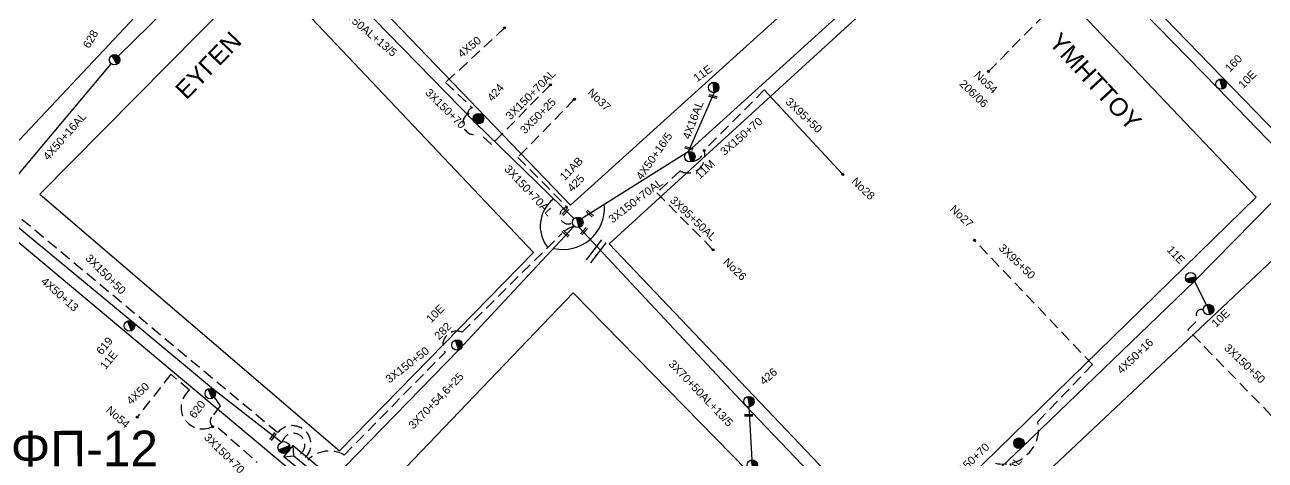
# Model space of a CAD drawing. Header units: millimetres. Extents: x 745 to 5694, y 762 to 3401.
# Drawn here: x 2179.9 to 2458.9, y 1570.1 to 1668.1 of the extents above; entities that cross this region are included whole.
import ezdxf

# ---------------------------------------------------------------- set-up
doc = ezdxf.new("R2010")
doc.units = ezdxf.units.MM
doc.linetypes.add('DASHED', pattern=[19.05, 12.7, -6.35])
for name, color, linetype in [('Άγνωστα', 7, 'Continuous'), ('Γυμνά εναέρια ΧΤ (3Φ)   4x16AL', 7, 'Continuous'), ('Γυμνά εναέρια ΧΤ και ΦΟΠ (3Φ)   4x50+16AL', 7, 'Continuous'), ('Επιγραφές - Σχήματα', 7, 'Continuous'), ('Καλώδια ΧΤ   3x150+70AL', 7, 'DASHED'), ('Μηχανική τομή', 7, 'Continuous'), ('Στύλος Ξύλινος', 7, 'Continuous'), ('Στύλος Ξύλινος @ 1', 7, 'Continuous'), ('Στύλος ΦΜ', 7, 'Continuous'), ('Στύλος ΦΜ @ 1', 7, 'Continuous'), ('Συνδέσεις', 7, 'Continuous'), ('Τομή', 7, 'Continuous'), ('Υποσταθμός εναέριος 2 στύλων', 7, 'Continuous'), ('Υποσταθμός πόλεως', 7, 'Continuous'), ('Υπόβαθρο ΔΕΗ', 7, 'Continuous')]:
    doc.layers.add(name, color=color, linetype=linetype)
doc.styles.add('arial', font='ARIAL.TTF')
doc.styles.get("Standard").update_dxf_attribs({"font": 'ARIAL.TTF'})
doc.linetypes.add('SYN_LINE', pattern='A,0.5,-0.0001,["/\\/\\/\\/",Standard,S=0.1,R=0,X=0,Y=-0.05],-0.25', length=0.7501)

# ---------------------------------------------------------------- blocks, each defined once
blk = doc.blocks.new('ΥΠΑΡΧΩΝ ΤΣΙΜΕΝΤΕΝΙΟΣ ΣΤΥΛΟΣ')
at = {"layer": 'Στύλος ΦΜ'}
blk.add_hatch(color=256, dxfattribs=at).paths.add_polyline_path([(-1.29, -2.28, 0.574793), (2.62, 0, 0.268822), (1.3, 2.27)])
blk.add_line((-1.29, -2.28), (1.3, 2.27), dxfattribs=at)
blk.add_circle((0, 0), 2.62, dxfattribs=at)
at = {"layer": 'Στύλος ΦΜ', "flags": 4}
for tag, p in [('ΤΥΠΟΣ', (-4.91, 3.03)), ('ΑΡΙΘΜΟΣ', (-4.68, 8.05))]:
    blk.add_attdef(tag, p, '', height=4, dxfattribs=at)
blk = doc.blocks.new('ΥΠΑΡΧΩΝ ΞΥΛΙΝΟΣ ΣΤΥΛΟΣ')
at = {"layer": 'Στύλος Ξύλινος'}
h = blk.add_hatch(color=7, dxfattribs=at)
h.paths.add_polyline_path([(-2.62, 0, 0.270008), (-1.29, -2.28), (1.3, 2.27, 0.576266)])
h.paths.add_polyline_path([(-1.29, -2.28, 0.574793), (2.62, 0, 0.268822), (1.3, 2.27)])
at = {"layer": 'Στύλος Ξύλινος', "color": 7}
blk.add_line((-1.29, -2.28), (1.3, 2.27), dxfattribs=at)
blk.add_circle((0, 0), 2.62, dxfattribs=at)
at = {"layer": 'Στύλος Ξύλινος', "flags": 4}
for tag, p in [('ΑΡΙΘΜΟΣ', (-4.91, 8.6)), ('ΤΥΠΟΣ', (-4.85, 3.39))]:
    blk.add_attdef(tag, p, '', height=4, dxfattribs=at)
blk = doc.blocks.new('ΥΠΟΣΤΑΘΜΟΣ ΕΝΑΕΡΙΟΣ ΕΠΙ 2 ΣΤΥΛΩΝ')
at = {"layer": 'Υποσταθμός εναέριος 2 στύλων', "linetype": 'Continuous'}
for points in [[(-11.97, -2.11, 0.574793), (-8.45, -0.07, 0.268822), (-9.64, 1.98)], [(9.68, -2.15, 0.574793), (13.19, -0.1, 0.268822), (12.01, 1.95)]]:
    blk.add_hatch(color=256, dxfattribs=at).paths.add_polyline_path(points)
for p, q in [((-11.97, -2.11), (-9.64, 1.98)), ((9.68, -2.15), (12.01, 1.95))]:
    blk.add_line(p, q, dxfattribs=at)
for centre in [(-10.81, -0.07), (10.84, -0.1)]:
    blk.add_circle(centre, 2.36, dxfattribs=at)
at = {"layer": 'Υποσταθμός πόλεως', "linetype": 'Continuous', "ltscale": 40}
blk.add_lwpolyline([(-8.57, 2.82), (8.57, 2.82), (8.57, -2.82), (-8.57, -2.82)], close=True, dxfattribs=at)
for points in [[(-5.75, 0), (-8.57, 2.82)], [(-8.57, -2.82), (-5.75, 0)], [(-5.75, 0), (5.75, 0)], [(5.75, 0), (8.57, 2.82)], [(8.57, -2.82), (5.75, 0)]]:
    blk.add_lwpolyline(points, dxfattribs=at)
at = {"layer": 'Υποσταθμός εναέριος 2 στύλων', "ltscale": 40, "flags": 1}
for tag, p in [('ΜΕΤΑΣΧΗΜΑΤΙΣΜΟΣ', (14.09, 2.51)), ('ΙΣΧΥΣ', (14.07, -0.28)), ('ΑΡΙΘΜΟΣ', (14.19, -3))]:
    blk.add_attdef(tag, p, '', height=1.8, dxfattribs=at)
blk = doc.blocks.new('_ΣΥΝΔΕΣΗ')
at = {"layer": 'Συνδέσεις', "linetype": 'SYN_LINE', "ltscale": 40}
blk.add_hatch(color=256, dxfattribs=at).paths.add_polyline_path([(0.5, -0.01, 1), (-0.5, -0.01, 1)])
at = {"layer": 'Συνδέσεις'}
blk.add_circle((0, -0.01), 0.5, dxfattribs=at)
blk = doc.blocks.new('ΜΗΧΑΝΙΚΗ ΤΟΜΗ')
at = {"layer": 'Μηχανική τομή', "ltscale": 40}
for p, q in [((-1.89, 0.78), (1.89, 0.78)), ((1.89, 0), (-1.89, 0))]:
    blk.add_line(p, q, dxfattribs=at)
blk = doc.blocks.new('ΤΟΜΗ')
at = {"layer": 'Τομή', "ltscale": 40}
for p, q in [((-5.68, 0), (5.68, 0)), ((5.68, -2.33), (-5.68, -2.33))]:
    blk.add_line(p, q, dxfattribs=at)

msp = doc.modelspace()

# ---------------------------------------------------------------- linework, layer by layer
at = {"layer": 'Άγνωστα', "color": 2}
for p, q in [((2442.95, 1610.31), (2465.58, 1633.44)), ((2404.32, 1573.07), (2442.95, 1610.31)), ((2377.43, 1547.56), (2404.32, 1573.07))]:
    msp.add_line(p, q, dxfattribs=at)
at = {"layer": 'Άγνωστα', "color": 2, "linetype": 'DASHED', "ltscale": 0.2}
for p, q in [((2420.04, 1591.6), (2393.51, 1619.63)), ((2441.51, 1599.47), (2444.04, 1601.96)), ((2462.91, 1577.45), (2441.51, 1599.47))]:
    msp.add_line(p, q, dxfattribs=at)
at = {"layer": 'Άγνωστα', "color": 2, "linetype": 'SYN_LINE', "ltscale": 5}
msp.add_line((2443.02, 1610.39), (2445.64, 1605.07), dxfattribs=at)
at = {"layer": 'Άγνωστα', "color": 151}
msp.add_lwpolyline([(2466.04, 1635.43), (2448.15, 1653.93), (2421.54, 1681.21), (2399.48, 1704.74)], dxfattribs=at)
at = {"layer": 'Άγνωστα', "color": 173}
msp.add_lwpolyline([(2303.43, 1624.46), (2281.16, 1646.1), (2258.4, 1669.48), (2234.64, 1692.6)], dxfattribs=at)
at = {"layer": 'Άγνωστα', "color": 85}
for points in [[(2305.1, 1624.48), (2329.14, 1639.56), (2368.72, 1675.51)], [(2363.91, 1634.44), (2346.23, 1653.48)]]:
    msp.add_lwpolyline(points, dxfattribs=at)
at = {"layer": 'Άγνωστα', "color": 1, "linetype": 'DASHED', "ltscale": 0.2}
msp.add_lwpolyline([(2396.67, 1657.63), (2415.07, 1676.27)], dxfattribs=at)
at = {"layer": 'Άγνωστα', "color": 173, "linetype": 'DASHED', "ltscale": 0.2}
for points in [[(2287.82, 1667.43), (2274.54, 1655.13), (2280.58, 1649.44, 0.889122), (2280.76, 1646.91, -5.290656)], [(2243.53, 1570.11, -0.342383), (2251.76, 1571.25), (2274.41, 1594.36, -0.734707), (2278.25, 1598.92), (2300.69, 1621.12, -0.119725), (2303.46, 1622.79, -2.642951)]]:
    msp.add_lwpolyline(points, format="xyb", dxfattribs=at)
at = {"layer": 'Άγνωστα', "color": 85, "linetype": 'DASHED', "ltscale": 0.2}
msp.add_lwpolyline([(2322.06, 1630.32), (2334.71, 1617.45)], dxfattribs=at)
at = {"layer": 'Άγνωστα', "color": 62, "linetype": 'DASHED', "ltscale": 0.2}
msp.add_lwpolyline([(2176.31, 1626.82), (2236.82, 1576.32, -1.058883), (2243, 1570.69)], format="xyb", dxfattribs=at)
at = {"layer": 'Άγνωστα', "color": 1, "linetype": 'Continuous', "ltscale": 0.2}
msp.add_lwpolyline([(2237.59, 1574.12), (2222.33, 1586.02), (2204.45, 1600.94), (2173.47, 1626.57)], dxfattribs=at)
at = {"layer": 'Άγνωστα', "color": 85, "linetype": 'SYN_LINE', "ltscale": 20}
msp.add_lwpolyline([(2248.93, 1565.57), (2277.44, 1594.89), (2303.48, 1622.78)], dxfattribs=at)
at = {"layer": 'Άγνωστα', "color": 6}
msp.add_lwpolyline([(2375.76, 1547.3), (2361.05, 1562.43), (2341.92, 1582.48), (2304.61, 1622.51)], dxfattribs=at)
at = {"layer": 'Άγνωστα', "color": 1, "linetype": 'DASHED', "ltscale": 0.2}
for points in [[(2222.15, 1577.69, -0.916442), (2216.93, 1585.83), (2212.73, 1589.46), (2205.17, 1579.78)], [(2222.45, 1584.27), (2223.85, 1582.3), (2221.91, 1579.78, 0.698903), (2223.42, 1577.39), (2232.12, 1569.63)], [(2241.94, 1571.53, 1.385129), (2237.82, 1574.21, 1.385129)]]:
    msp.add_lwpolyline(points, format="xyb", dxfattribs=at)
at = {"layer": 'Άγνωστα', "color": 6, "linetype": 'SYN_LINE', "ltscale": 15}
msp.add_lwpolyline([(2342.76, 1582.12), (2343.46, 1570.17)], dxfattribs=at)
at = {"layer": 'Άγνωστα', "color": 2, "linetype": 'DASHED', "ltscale": 0.2}
msp.add_arc((2444.47, 1602.93), 1.07, 61.1298, 246.1051, dxfattribs=at)
at = {"layer": 'Γυμνά εναέρια ΧΤ (3Φ)   4x16AL', "color": 85, "ltscale": 0.2}
msp.add_lwpolyline([(2329.21, 1639.57), (2334.99, 1652.84)], dxfattribs=at)
at = {"layer": 'Γυμνά εναέρια ΧΤ και ΦΟΠ (3Φ)   4x50+16AL', "color": 27}
for points in [[(2200.92, 1661.07), (2232.97, 1692.57)], [(2200.08, 1660.25), (2200.08, 1660.25)], [(2173.26, 1628.23), (2199.32, 1659.34)]]:
    msp.add_lwpolyline(points, dxfattribs=at)
at = {"layer": 'Επιγραφές - Σχήματα', "ltscale": 0.2}
for centre, radius, start, end in [((2303.57, 1622.8), 7.74, 128.7432, 217.8965), ((2300.99, 1626.86), 9.31, 257.1063, 3.7368)]:
    msp.add_arc(centre, radius, start, end, dxfattribs=at)
at = {"layer": 'Καλώδια ΧΤ   3x150+70AL', "color": 2, "ltscale": 0.2}
msp.add_line((2407.76, 1578.76), (2420.04, 1591.6), dxfattribs=at)
at = {"layer": 'Καλώδια ΧΤ   3x150+70AL', "color": 173, "ltscale": 0.2}
for points in [[(2298.11, 1654.6), (2284.89, 1641.17), (2282.1, 1643.66, -0.922797), (2279.54, 1648.1, -7.569443)], [(2303.5, 1651.35), (2290.79, 1638.24), (2301.93, 1627.04, 1.240923), (2303.11, 1623.54, 6.228141)]]:
    msp.add_lwpolyline(points, format="xyb", dxfattribs=at)
at = {"layer": 'Καλώδια ΧΤ   3x150+70AL', "color": 85, "linetype": 'DASHED', "ltscale": 0.2}
msp.add_lwpolyline([(2346.23, 1653.48), (2332.68, 1639.81, -0.683076), (2327.27, 1635.22), (2322.06, 1630.32)], format="xyb", dxfattribs=at)
msp.add_arc((2329.83, 1640.3), 2.89, 275.1913, 350.2295, dxfattribs=at)
at = {"layer": 'Καλώδια ΧΤ   3x150+70AL', "color": 2, "ltscale": 0.2}
msp.add_arc((2399.97, 1577.16), 7.95, 257.3833, 11.641, dxfattribs=at)
at = {"layer": 'Υπόβαθρο ΔΕΗ'}
for points in [[(2495.82, 1787.95), (2403.28, 1703.75), (2466.85, 1638.2), (2556.11, 1723.78), (2495.82, 1787.95)], [(2325.21, 1767.56), (2241.8, 1690.88), (2302.62, 1627.51), (2385.81, 1702.77), (2325.21, 1767.56)], [(2162.67, 1752.6), (2104.26, 1697.32), (2175.2, 1638.45), (2223.57, 1690.05), (2162.67, 1752.6)], [(2394.57, 1695.01), (2311.33, 1618.83), (2376.26, 1550.52), (2456.86, 1629.28), (2394.57, 1695.01)], [(2233.66, 1681.01), (2183.24, 1630.02), (2250.69, 1572.18), (2294.34, 1616.82), (2233.66, 1681.01)], [(2465.73, 1620.04), (2383.54, 1542.63), (2446.55, 1475.01), (2528.04, 1553.96), (2465.73, 1620.04)], [(2303.25, 1607.75), (2260.52, 1563.11), (2322.79, 1496.85), (2367.44, 1542.2), (2303.25, 1607.75)]]:
    msp.add_lwpolyline(points, dxfattribs=at)
msp.add_lwpolyline([(2176.1, 1621.14), (2118.53, 1542.34), (2186.98, 1486.81, 0.007703), (2244.47, 1563.76), (2176.1, 1621.14)], format="xyb", dxfattribs=at)

# ---------------------------------------------------------------- block references
at = {"layer": 'Μηχανική τομή'}
for p, xscale, yscale, zscale, rotation in [((2334.61, 1651.77), 0.4999999999997991, 0.4999999999997991, 0.4999999999997991, 344.8908445162861), ((2329.23, 1640.11), 0.4999999999997991, 0.4999999999997991, 0.4999999999997991, 344.8908445162861), ((2301.63, 1625.86), 0.4999999999998128, 0.4999999999998128, 0.4999999999998128, 48.09999043243219), ((2306.83, 1625.46), 0.4999999999998888, 0.4999999999998888, 0.4999999999998888, 318.0999904324225), ((2301.4, 1620.94), 0.4999999999998888, 0.4999999999998888, 0.4999999999998888, 318.0999904324225), ((2305.82, 1621.52), 0.4999999999998128, 0.4999999999998128, 0.4999999999998128, 48.09999043243219), ((2342.74, 1580), 0.4999999999999997, 0.4999999999999997, 0.4999999999999997, 359.4062269763937), ((2235.56, 1575.54), 0.4999999999999984, 0.4999999999999984, 0.4999999999999984, 233.5417678516453)]:
    msp.add_blockref('ΜΗΧΑΝΙΚΗ ΤΟΜΗ', p, dxfattribs=dict(at, xscale=xscale, yscale=yscale, zscale=zscale, rotation=rotation))
at = {"layer": 'Στύλος Ξύλινος @ 1', "ltscale": 40}
ref = msp.add_blockref('ΥΠΑΡΧΩΝ ΞΥΛΙΝΟΣ ΣΤΥΛΟΣ', (2281.93, 1646.99), dxfattribs=dict(at, xscale=0.4499999999993755, yscale=0.4499999999993755, zscale=0.4499999999993755, rotation=48.80077759646075))
ref.add_attrib('ΤΥΠΟΣ', '424', (2285.05, 1650.71), dxfattribs={"layer": 'Στύλος Ξύλινος', "height": 1.8, "rotation": 48.8008, "flags": 4})
at = {"layer": 'Στύλος Ξύλινος @ 1', "ltscale": 40, "xscale": 0.4499999999998181, "yscale": 0.4499999999998181, "zscale": 0.4499999999998181}
msp.add_blockref('ΥΠΑΡΧΩΝ ΞΥΛΙΝΟΣ ΣΤΥΛΟΣ', (2403.51, 1573.92), dxfattribs=at)
at = {"layer": 'Στύλος ΦΜ @ 1', "ltscale": 40}
ref = msp.add_blockref('ΥΠΑΡΧΩΝ ΤΣΙΜΕΝΤΕΝΙΟΣ ΣΤΥΛΟΣ', (2200.08, 1660.25), dxfattribs=dict(at, xscale=0.4499999999997312, yscale=0.4499999999997312, zscale=0.4499999999997312, rotation=59.58156638975093))
ref.add_attrib('ΤΥΠΟΣ', '628', (2194.37, 1662.65), dxfattribs={"layer": 'Στύλος ΦΜ', "height": 1.8, "rotation": 59.5816, "flags": 4})
ref = msp.add_blockref('ΥΠΑΡΧΩΝ ΤΣΙΜΕΝΤΕΝΙΟΣ ΣΤΥΛΟΣ', (2448.98, 1654.77), dxfattribs=dict(at, xscale=0.4499999999997081, yscale=0.4499999999997081, zscale=0.4499999999997081, rotation=45.32915446314183))
ref.add_attrib('ΤΥΠΟΣ', '160', (2450.94, 1657.35), dxfattribs={"layer": 'Στύλος ΦΜ', "height": 1.8, "rotation": 45.3292, "flags": 4})
ref.add_attrib('ΑΡΙΘΜΟΣ', '10E', (2453.94, 1653.62), dxfattribs={"layer": 'Στύλος ΦΜ', "height": 1.8, "rotation": 45.3292, "flags": 4})
ref = msp.add_blockref('ΥΠΑΡΧΩΝ ΤΣΙΜΕΝΤΕΝΙΟΣ ΣΤΥΛΟΣ', (2334.86, 1654.01), dxfattribs=dict(at, xscale=0.4499999999997763, yscale=0.4499999999997763, zscale=0.4499999999997763, rotation=35.8815998261688))
ref.add_attrib('ΤΥΠΟΣ', '11E', (2331.09, 1655.14), dxfattribs={"layer": 'Στύλος ΦΜ', "height": 1.8, "rotation": 35.8816, "flags": 4})
ref = msp.add_blockref('ΥΠΑΡΧΩΝ ΤΣΙΜΕΝΤΕΝΙΟΣ ΣΤΥΛΟΣ', (2304.28, 1623.64), dxfattribs=dict(at, xscale=0.4499999999996963, yscale=0.4499999999996963, zscale=0.4499999999996963, rotation=45.93260752556584))
ref.add_attrib('ΤΥΠΟΣ', '11AB', (2301.33, 1632.91), dxfattribs={"layer": 'Στύλος ΦΜ', "height": 1.8, "rotation": 45.9326, "flags": 4})
ref.add_attrib('ΑΡΙΘΜΟΣ', '425', (2303.02, 1630.36), dxfattribs={"layer": 'Στύλος ΦΜ', "height": 1.8, "rotation": 45.9326, "flags": 4})
ref = msp.add_blockref('ΥΠΑΡΧΩΝ ΤΣΙΜΕΝΤΕΝΙΟΣ ΣΤΥΛΟΣ', (2329.48, 1638.43), dxfattribs=dict(at, xscale=0.4499999999997529, yscale=0.4499999999997529, zscale=0.4499999999997529, rotation=43.10577544619769))
ref.add_attrib('ΤΥΠΟΣ', '11M', (2331.73, 1633.26), dxfattribs={"layer": 'Στύλος ΦΜ', "height": 1.8, "rotation": 43.1058, "flags": 4})
ref = msp.add_blockref('ΥΠΑΡΧΩΝ ΤΣΙΜΕΝΤΕΝΙΟΣ ΣΤΥΛΟΣ', (2442.14, 1611.17), dxfattribs=dict(at, xscale=0.4499999999996463, yscale=0.4499999999996463, zscale=0.4499999999996463, rotation=312.9996411758954))
ref.add_attrib('ΤΥΠΟΣ', '11E', (2436.64, 1617.36), dxfattribs={"layer": 'Στύλος ΦΜ', "height": 1.8, "rotation": 312.9996, "flags": 4})
ref = msp.add_blockref('ΥΠΑΡΧΩΝ ΤΣΙΜΕΝΤΕΝΙΟΣ ΣΤΥΛΟΣ', (2277.12, 1596.02), dxfattribs=dict(at, xscale=0.4499999999997439, yscale=0.4499999999997439, zscale=0.4499999999997439, rotation=45.2946067561058))
ref.add_attrib('ΤΥΠΟΣ', '10E', (2271.29, 1600.87), dxfattribs={"layer": 'Στύλος ΦΜ', "height": 1.8, "rotation": 45.2946, "flags": 4})
ref.add_attrib('ΑΡΙΘΜΟΣ', '282', (2273.07, 1597.07), dxfattribs={"layer": 'Στύλος ΦΜ', "height": 1.8, "rotation": 45.2946, "flags": 4})
ref = msp.add_blockref('ΥΠΑΡΧΩΝ ΤΣΙΜΕΝΤΕΝΙΟΣ ΣΤΥΛΟΣ', (2446.15, 1604.01), dxfattribs=dict(at, xscale=0.4499999999997485, yscale=0.4499999999997485, zscale=0.4499999999997485, rotation=43.58780558541316))
ref.add_attrib('ΤΥΠΟΣ', '10E', (2447.86, 1599.86), dxfattribs={"layer": 'Στύλος ΦΜ', "height": 1.8, "rotation": 43.5878, "flags": 4})
ref = msp.add_blockref('ΥΠΑΡΧΩΝ ΤΣΙΜΕΝΤΕΝΙΟΣ ΣΤΥΛΟΣ', (2203.43, 1600.34), dxfattribs=dict(at, xscale=0.4499999999998062, yscale=0.4499999999998062, zscale=0.4499999999998062, rotation=50.55300545852998))
ref.add_attrib('ΤΥΠΟΣ', '619', (2197.18, 1593.66), dxfattribs={"layer": 'Στύλος ΦΜ', "height": 1.8, "rotation": 50.553, "flags": 4})
ref.add_attrib('ΑΡΙΘΜΟΣ', '11E', (2198.04, 1590.35), dxfattribs={"layer": 'Στύλος ΦΜ', "height": 1.8, "rotation": 50.553, "flags": 4})
ref = msp.add_blockref('ΥΠΑΡΧΩΝ ΤΣΙΜΕΝΤΕΝΙΟΣ ΣΤΥΛΟΣ', (2342.77, 1583.29), dxfattribs=dict(at, xscale=0.4499999999996193, yscale=0.4499999999996193, zscale=0.4499999999996193, rotation=41.20247180042084))
ref.add_attrib('ΤΥΠΟΣ', '426', (2346.17, 1586.91), dxfattribs={"layer": 'Στύλος ΦΜ', "height": 1.8, "rotation": 41.2025, "flags": 4})
ref = msp.add_blockref('ΥΠΑΡΧΩΝ ΤΣΙΜΕΝΤΕΝΙΟΣ ΣΤΥΛΟΣ', (2221.61, 1585.09), dxfattribs=dict(at, xscale=0.4499999999994916, yscale=0.4499999999994916, zscale=0.4499999999994916, rotation=52.41997362886339))
ref.add_attrib('ΤΥΠΟΣ', '620', (2218.11, 1579.34), dxfattribs={"layer": 'Στύλος ΦΜ', "height": 1.8, "rotation": 52.42, "flags": 4})
at = {"layer": 'Στύλος ΦΜ @ 1', "ltscale": 40, "xscale": 0.4499999999996193, "yscale": 0.4499999999996193, "zscale": 0.4499999999996193, "rotation": 41.20247180042084}
msp.add_blockref('ΥΠΑΡΧΩΝ ΤΣΙΜΕΝΤΕΝΙΟΣ ΣΤΥΛΟΣ', (2343.53, 1568.99), dxfattribs=at)
at = {"layer": 'Συνδέσεις', "xscale": 0.4499999999998181, "yscale": 0.4499999999998181, "zscale": 0.4499999999998181}
for p in [(2287.82, 1667.44), (2396.68, 1657.64), (2298.11, 1654.61), (2303.5, 1651.35), (2279.55, 1648.1), (2332.68, 1639.82), (2363.91, 1634.44), (2393.52, 1619.6), (2334.71, 1617.46), (2205.17, 1579.79), (2222.09, 1577.64)]:
    msp.add_blockref('_ΣΥΝΔΕΣΗ', p, dxfattribs=at)
at = {"layer": 'Τομή', "xscale": 0.50000000000008, "yscale": 0.50000000000008, "zscale": 0.50000000000008, "rotation": 232.2146796116712}
msp.add_blockref('ΤΟΜΗ', (2308.87, 1616.77), dxfattribs=at)
at = {"layer": 'Υποσταθμός εναέριος 2 στύλων', "xscale": 0.5731512047326588, "yscale": 0.5731512047326588, "zscale": 0.5731512047326588, "rotation": 320.1989247797594}
msp.add_blockref('ΥΠΟΣΤΑΘΜΟΣ ΕΝΑΕΡΙΟΣ ΕΠΙ 2 ΣΤΥΛΩΝ', (2242.97, 1568.98), dxfattribs=at)

# ---------------------------------------------------------------- texts
at = {"layer": 'Άγνωστα', "char_height": 1.8, "attachment_point": 1, "style": 'arial'}
for s, insert, width, rotation in [('3X70+50AL+13/5', (2248.8, 1674.75), 69.1904, 320.0955), ('4X50', (2277.04, 1661.98), 69.1904, 38.9644), ('3X150+70', (2271.09, 1653.96), 18.0383, 315.0692), ('3X50+25', (2291.09, 1644.67), 18.0383, 45.0692), ('3X95+50', (2352.1, 1651.9), 69.1904, 316.3443), ('3X150+70', (2336.1, 1639.93), 69.1904, 40.8632), ('4X50+16/5', (2317.21, 1634.1), 69.1904, 55.1222), ('4X50+16/5', (2317.21, 1634.1), 69.1904, 55.1222), ('3X95+50AL', (2326.1, 1629.74), 69.1904, 316.3443), ('3X95+50', (2400.05, 1618.98), 69.1904, 316.3443), ('3X150+50', (2194.64, 1616.68), 18.0383, 315.0692), ('4X50+13', (2184.56, 1611.47), 69.1904, 318.688), ('4X50+16', (2425.34, 1590.68), 69.1904, 43.8219), ('3X150+50', (2450.76, 1596.48), 69.1904, 316.3443), ('3X150+50', (2260.79, 1588.76), 69.1904, 37.4826), ('3X70+50AL+13/5', (2325.87, 1592.86), 69.1904, 313.7563), ('3X70+54,6+25', (2266, 1578.2), 69.1904, 45.8328), ('4X50', (2202.55, 1583.75), 69.1904, 43.1382), ('3X150+70', (2387.44, 1566.21), 69.1904, 43.5019)]:
    msp.add_mtext(s, dxfattribs=dict(at, insert=insert, width=width, rotation=rotation))
at = {"layer": 'Άγνωστα', "linetype": 'DASHED', "ltscale": 0.2, "insert": (2221.33, 1576.34), "char_height": 1.8, "width": 18.0383, "attachment_point": 1, "rotation": 315.0692, "style": 'arial'}
msp.add_mtext('3X150+70', dxfattribs=at)
at = {"layer": 'Γυμνά εναέρια ΧΤ (3Φ)   4x16AL', "insert": (2327.78, 1642.82), "char_height": 1.8, "width": 69.1904, "attachment_point": 1, "rotation": 69.3601, "style": 'arial'}
msp.add_mtext('4X16AL', dxfattribs=at)
at = {"layer": 'Γυμνά εναέρια ΧΤ και ΦΟΠ (3Φ)   4x50+16AL', "insert": (2183.8, 1638.66), "char_height": 1.8, "width": 69.1904, "attachment_point": 1, "rotation": 48.6841, "style": 'arial'}
msp.add_mtext('4X50+16AL', dxfattribs=at)
at = {"layer": 'Επιγραφές - Σχήματα', "width": 69.1904, "attachment_point": 1, "style": 'arial'}
for s, insert, char_height, rotation in [('EYΓEN', (2213.37, 1653.84), 4, 45.8873), ('YMHTTOY', (2412.89, 1666.72), 4, 312.6984), ('Nο54', (2394.55, 1657.94), 1.8, 316.3443), ('206/06', (2391.2, 1655.94), 1.8, 316.3443), ('Nο37', (2307.55, 1653.99), 1.8, 316.3443), ('Nο28', (2366.94, 1633.97), 1.8, 316.3443), ('Nο27', (2389.07, 1627.73), 1.8, 316.3443), ('Nο26', (2338.07, 1615.82), 1.8, 316.3443), ('Nο54', (2199.19, 1582.48), 1.8, 318.688), ('ΦΠ-12', (2176.7, 1576.68), 8, 0.1115)]:
    msp.add_mtext(s, dxfattribs=dict(at, insert=insert, char_height=char_height, rotation=rotation))
at = {"layer": 'Καλώδια ΧΤ   3x150+70AL', "char_height": 1.8, "attachment_point": 1, "style": 'arial'}
for insert, width, rotation in [((2287.86, 1647.86), 18.0383, 45.0692), ((2288.93, 1636.74), 69.1904, 313.168), ((2310.95, 1624.79), 69.1904, 37.5646), ((2393.58, 1559.75), 69.1904, 50.4538)]:
    msp.add_mtext('3X150+70AL', dxfattribs=dict(at, insert=insert, width=width, rotation=rotation))

doc.saveas('drawing.dxf')
